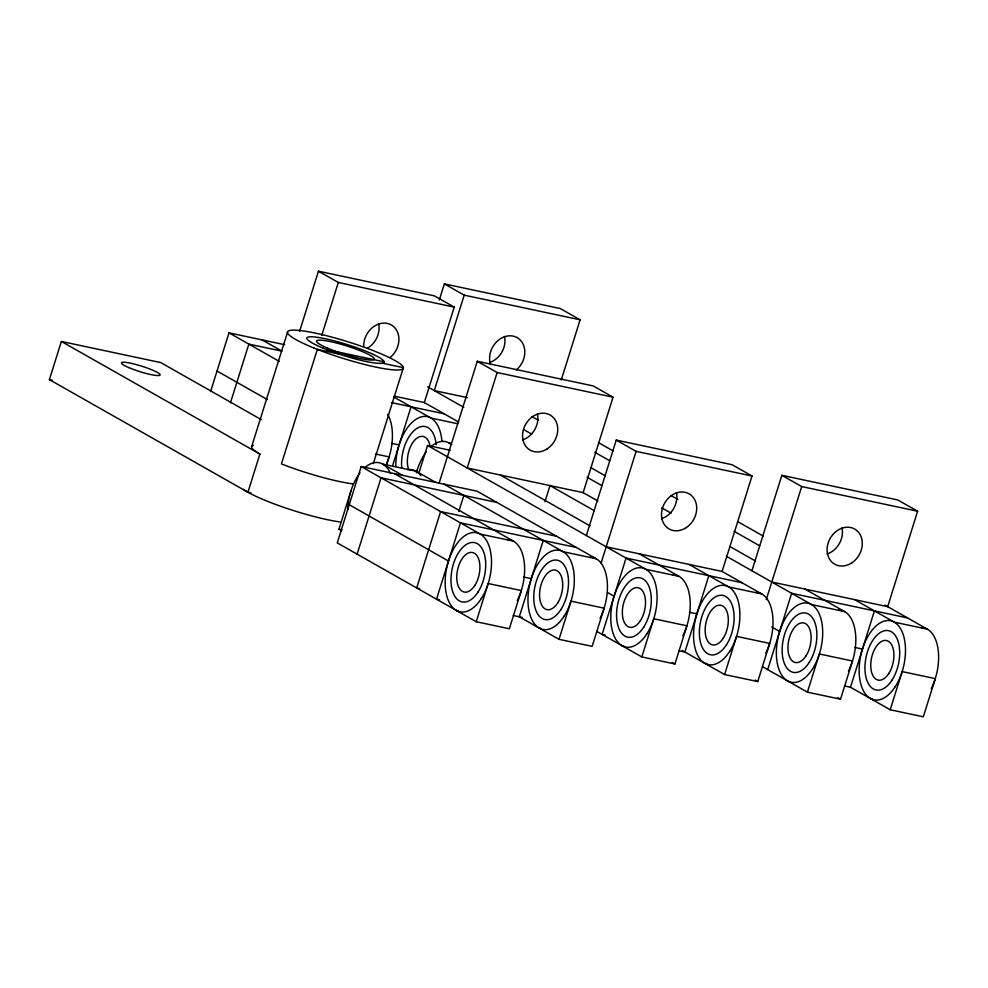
<?xml version="1.0" encoding="UTF-8"?>
<svg xmlns="http://www.w3.org/2000/svg" width="988" height="988" viewBox="0 0 988 988"><rect width="100%" height="100%" fill="white"/><g stroke="black" fill="none" stroke-linecap="round" stroke-linejoin="round"><path stroke-width="1.48" d="M250.94 492.876L247.926 492.234L49.4 379.627L61.367 341.453L160.723 362.584L261.326 419.641M210.58 391.594L228.994 332.857L284.692 344.713M230.439 402.857L248.84 344.12L281.963 351.16L262.116 339.909M251.693 446.527L287.582 331.993M247.926 492.234L259.893 454.048A60.639 8.645 17.4 0 1 253.385 445.205M299.599 331.4L318.457 271.194L434.374 295.844L454.233 307.107L424.321 402.548L458.728 422.074M321.755 335.315L338.316 282.457L318.457 271.194M341.601 530.692L338.958 529.185L350.925 490.999M443.983 484.145L563.098 551.712L596.221 558.751L477.105 491.197L361.188 466.546L337.266 542.894L476.228 621.724L509.351 628.763L521.318 590.577L488.196 583.538L476.228 621.724M373.316 463.594L403.376 367.672L382.257 363.176M357.113 554.157L381.047 477.797L496.964 502.447M386.814 464.249L389.111 456.901L375.564 454.023M439.29 300.043L444.353 283.889L560.258 308.54L580.117 319.803L561.246 380.01M392.644 465.509L411.045 406.772M444.353 283.889L464.199 295.153L434.288 390.593L467.41 397.645M416.331 472.857L417.245 469.93M418.776 473.363L427.52 445.465L450.096 450.256M439.092 483.157L477.278 361.275L593.195 385.925L613.054 397.188L583.142 492.629L597.864 500.978M477.278 361.275L497.137 372.525L467.225 467.979L583.142 492.629M458.778 511.562L463.841 495.408M544.956 501.743L550.02 485.59L594.183 510.635M543.252 540.448L519.317 616.808L559.023 639.322L592.145 646.374L604.113 608.188L570.99 601.149L559.023 639.322M586.341 535.533L616.253 440.092L732.17 464.743L752.016 476.006L722.105 571.447L761.81 593.973L728.699 586.921L688.994 564.407M601.136 562.95L636.099 451.355L616.253 440.092M641.817 656.934L653.784 618.76L686.907 625.799L674.94 663.985L641.817 656.934L596.826 631.418M708.841 575.671L684.906 652.031L678.892 650.746M751.93 570.755L781.841 475.302L897.759 499.965L917.605 511.216L887.693 606.669L771.789 582.018M724.612 674.545L736.579 636.371L769.701 643.41L757.734 681.584L724.612 674.545L682.263 650.524M766.256 599.642L801.7 486.565L781.841 475.302M767.701 669.642L791.635 593.282L907.552 617.932M807.406 692.156L819.373 653.982L852.496 661.021L840.529 699.195L807.406 692.156L762.415 666.628M890.2 709.767L902.168 671.581L935.29 678.633L923.323 716.806L890.2 709.767L850.495 687.24L874.429 610.88M464.199 295.153L580.117 319.803M338.316 282.457L454.233 307.107M497.137 372.525L613.054 397.188M326.707 349.604L384.073 361.806M338.452 353.865L317.333 349.369L281.432 463.915A60.639 8.645 17.4 0 0 352.988 483.91M394.212 396.151L424.321 402.548M636.099 451.355L752.016 476.006M801.7 486.565L917.605 511.216M391.483 402.61L444.168 413.811M457.815 423.753L430.904 418.035L393.841 397.015M451.133 443.439L449.058 443.007L451.714 444.501M391.557 443.353L399.09 444.946M49.4 379.627L52.413 380.269M556.516 536.237L440.599 511.574L416.677 587.934L419.69 588.576M606.187 546.796L722.105 571.447M576.375 547.488L460.457 522.837L436.523 599.197L439.536 599.84M741.963 582.71L626.046 558.059L602.112 634.42L605.125 635.062M338.958 529.185L341.971 529.827M523.764 577.029L531.285 578.635M689.352 612.251L696.873 613.844M854.941 647.461L862.462 649.067M513.303 615.524L522.331 617.451M844.481 685.968L850.495 687.24M456.382 610.461L458.444 610.905M539.176 628.072L541.239 628.504M621.971 645.683L624.033 646.115M704.765 663.281L706.84 663.726M870.354 698.504L872.429 698.948M598.444 442.612L613.19 450.985M737.838 521.676L763.304 536.114M885.05 605.162L927.399 629.195L894.288 622.144L854.583 599.63M531.828 416.566L538.522 420.369M594.813 452.294L609.559 460.655M671.21 495.63L677.916 499.422M734.208 531.359L759.673 545.796M523.702 429.57L531.742 434.127M590.713 467.583L605.459 475.944M661.738 507.869L671.124 513.192M730.095 546.636L755.561 561.073M804.899 589.058L844.604 611.584L811.494 604.533L726.464 556.318M427.668 386.851L463.78 407.328M587.082 477.253L601.816 485.614M771.727 626.948L779.668 631.456M500.348 475.018L590.009 525.888M639.31 553.848L679.015 576.362L645.893 569.323L427.52 445.465M228.994 332.857L279.283 361.386M837.886 697.701L840.529 699.195M435.708 482.391L415.862 471.128L382.739 464.088L402.585 475.339M217.027 371.043L267.316 399.56M607.459 592.479L614.079 596.233M394.311 473.585L513.427 541.14L480.304 534.1L361.188 466.546M755.091 680.09L757.734 681.584M672.297 662.479L674.94 663.985M61.367 341.453L259.893 454.048M349.233 504.72L448.49 561.023M490.579 364.498A20.217 16.685 -60.4 0 1 500.274 338.847A20.217 16.685 -60.4 0 1 522.874 343.651A20.217 16.685 -60.4 0 1 516.279 369.969M504.485 336.439A20.217 16.685 -60.4 0 1 489.64 362.522M841.974 527.864A20.217 16.685 -60.4 0 1 827.129 553.935M838.676 609.954A40.422 22.082 -78 0 1 855.139 630.727A40.422 22.082 -78 0 1 848.433 671.087M921.471 627.565A40.422 22.082 -78 0 1 937.933 648.338A40.422 22.082 -78 0 1 931.227 688.698M395.756 466.373A40.422 22.082 -78 0 1 417.294 418.504A40.422 22.082 -78 0 1 441.895 440.883M401.721 467.707A30.319 16.561 -78 0 1 416.516 428.656A30.319 16.561 -78 0 1 436.153 444.711M387.691 414.293A40.422 22.082 -78 0 1 386.604 463.668M363.72 346.257A20.217 16.685 -60.4 0 1 377.799 324.373A20.217 16.685 -60.4 0 1 397.719 332.598A20.217 16.685 -60.4 0 1 390.396 357.273M378.602 323.743A20.217 16.685 -60.4 0 1 367.252 348.282M365.19 467.312A40.422 22.082 -78 0 1 390.519 473.524M347.64 509.796A40.422 22.082 -78 0 1 360.003 472.844M407.711 469.671A40.422 22.082 -78 0 1 420.851 475.697M507.499 539.522A40.422 22.082 -78 0 1 523.961 560.282A40.422 22.082 -78 0 1 517.255 600.655M590.293 557.133A40.422 22.082 -78 0 1 606.756 577.894A40.422 22.082 -78 0 1 600.049 618.266M408.501 469.102A20.217 11.041 -78 0 1 414.454 440.413A20.217 11.041 -78 0 1 429.842 444.933M339.897 521.936A60.639 8.645 17.4 0 1 243.332 489.332M537.423 413.824A20.217 16.685 -60.4 0 1 522.578 439.895M676.385 492.642A20.217 16.685 -60.4 0 1 661.54 518.712M673.087 574.732A40.422 22.082 -78 0 1 689.55 595.505A40.422 22.082 -78 0 1 682.844 635.877M755.882 592.343A40.422 22.082 -78 0 1 772.344 613.116A40.422 22.082 -78 0 1 765.638 653.476M431.521 446.23A40.422 22.082 -78 0 1 450.8 444.168M416.566 472.239A40.422 22.082 -78 0 1 426.322 451.763M812.507 668.975A40.422 22.082 -78 0 0 809.654 603.68A40.422 22.082 -78 0 0 776.407 655.489A40.422 22.082 -78 0 0 812.507 668.975M895.301 686.586A40.422 22.082 -78 0 0 892.448 621.291A40.422 22.082 -78 0 0 859.202 673.1A40.422 22.082 -78 0 0 895.301 686.586M851.903 562.789A20.217 16.685 -60.4 0 0 855.003 529.235A20.217 16.685 -60.4 0 0 827.178 547.834A20.217 16.685 -60.4 0 0 851.903 562.789M809.258 662.405A30.319 16.561 -78 0 0 807.122 613.437A30.319 16.561 -78 0 0 782.187 652.302A30.319 16.561 -78 0 0 809.258 662.405M892.065 680.016A30.319 16.561 -78 0 0 889.916 631.048A30.319 16.561 -78 0 0 864.982 669.913A30.319 16.561 -78 0 0 892.065 680.016M481.329 598.543A40.422 22.082 -78 0 0 478.476 533.248A40.422 22.082 -78 0 0 445.218 585.057A40.422 22.082 -78 0 0 481.329 598.543M478.081 591.973A30.319 16.561 -78 0 0 475.944 543.005A30.319 16.561 -78 0 0 451.01 581.858A30.319 16.561 -78 0 0 478.081 591.973M564.123 616.154A40.422 22.082 -78 0 0 561.27 550.847A40.422 22.082 -78 0 0 528.024 602.668A40.422 22.082 -78 0 0 564.123 616.154M560.875 609.584A30.319 16.561 -78 0 0 558.739 560.616A30.319 16.561 -78 0 0 533.804 599.469A30.319 16.561 -78 0 0 560.875 609.584M474.833 585.415A20.217 11.041 -78 0 0 473.413 552.761A20.217 11.041 -78 0 0 456.789 578.672A20.217 11.041 -78 0 0 474.833 585.415M557.627 603.013A20.217 11.041 -78 0 0 556.207 570.372A20.217 11.041 -78 0 0 539.584 596.283A20.217 11.041 -78 0 0 557.627 603.013M643.67 627.195A30.319 16.561 -78 0 0 641.533 578.215A30.319 16.561 -78 0 0 616.598 617.08A30.319 16.561 -78 0 0 643.67 627.195M640.434 620.625A20.217 11.041 -78 0 0 639.001 587.984A20.217 11.041 -78 0 0 622.378 613.881A20.217 11.041 -78 0 0 640.434 620.625M726.464 644.806A30.319 16.561 -78 0 0 724.328 595.826A30.319 16.561 -78 0 0 699.393 634.691A30.319 16.561 -78 0 0 726.464 644.806M723.228 638.236A20.217 11.041 -78 0 0 721.796 605.582A20.217 11.041 -78 0 0 705.173 631.493A20.217 11.041 -78 0 0 723.228 638.236M806.023 655.847A20.217 11.041 -78 0 0 804.59 623.193A20.217 11.041 -78 0 0 787.967 649.104A20.217 11.041 -78 0 0 806.023 655.847M888.817 673.458A20.217 11.041 -78 0 0 887.385 640.804A20.217 11.041 -78 0 0 870.761 666.715A20.217 11.041 -78 0 0 888.817 673.458M313.986 348.035A60.639 8.645 17.4 0 0 403.302 368.265A60.639 8.645 17.4 0 0 319.099 333.932A60.639 8.645 17.4 0 0 313.986 348.035M128.897 367.635A20.217 2.878 17.4 0 0 159.933 375.193A20.217 2.878 17.4 0 0 133.627 363.905A20.217 2.878 17.4 0 0 128.897 367.635M323.372 348.258A40.422 5.767 17.4 0 0 383.937 362.386A40.422 5.767 17.4 0 0 329.09 339.588A40.422 5.767 17.4 0 0 323.372 348.258M327.584 348.159A30.319 4.323 17.4 0 0 374.131 359.496A30.319 4.323 17.4 0 0 334.673 342.577A30.319 4.323 17.4 0 0 327.584 348.159M646.918 633.753A40.422 22.082 -78 0 0 644.065 568.458A40.422 22.082 -78 0 0 610.819 620.279A40.422 22.082 -78 0 0 646.918 633.753M729.712 651.364A40.422 22.082 -78 0 0 726.859 586.069A40.422 22.082 -78 0 0 693.613 637.89A40.422 22.082 -78 0 0 729.712 651.364M547.34 448.75A20.217 16.685 -60.4 0 0 550.44 415.195A20.217 16.685 -60.4 0 0 522.627 433.794A20.217 16.685 -60.4 0 0 547.34 448.75M686.314 527.567A20.217 16.685 -60.4 0 0 689.414 494.012A20.217 16.685 -60.4 0 0 661.59 512.611A20.217 16.685 -60.4 0 0 686.314 527.567"/></g></svg>
